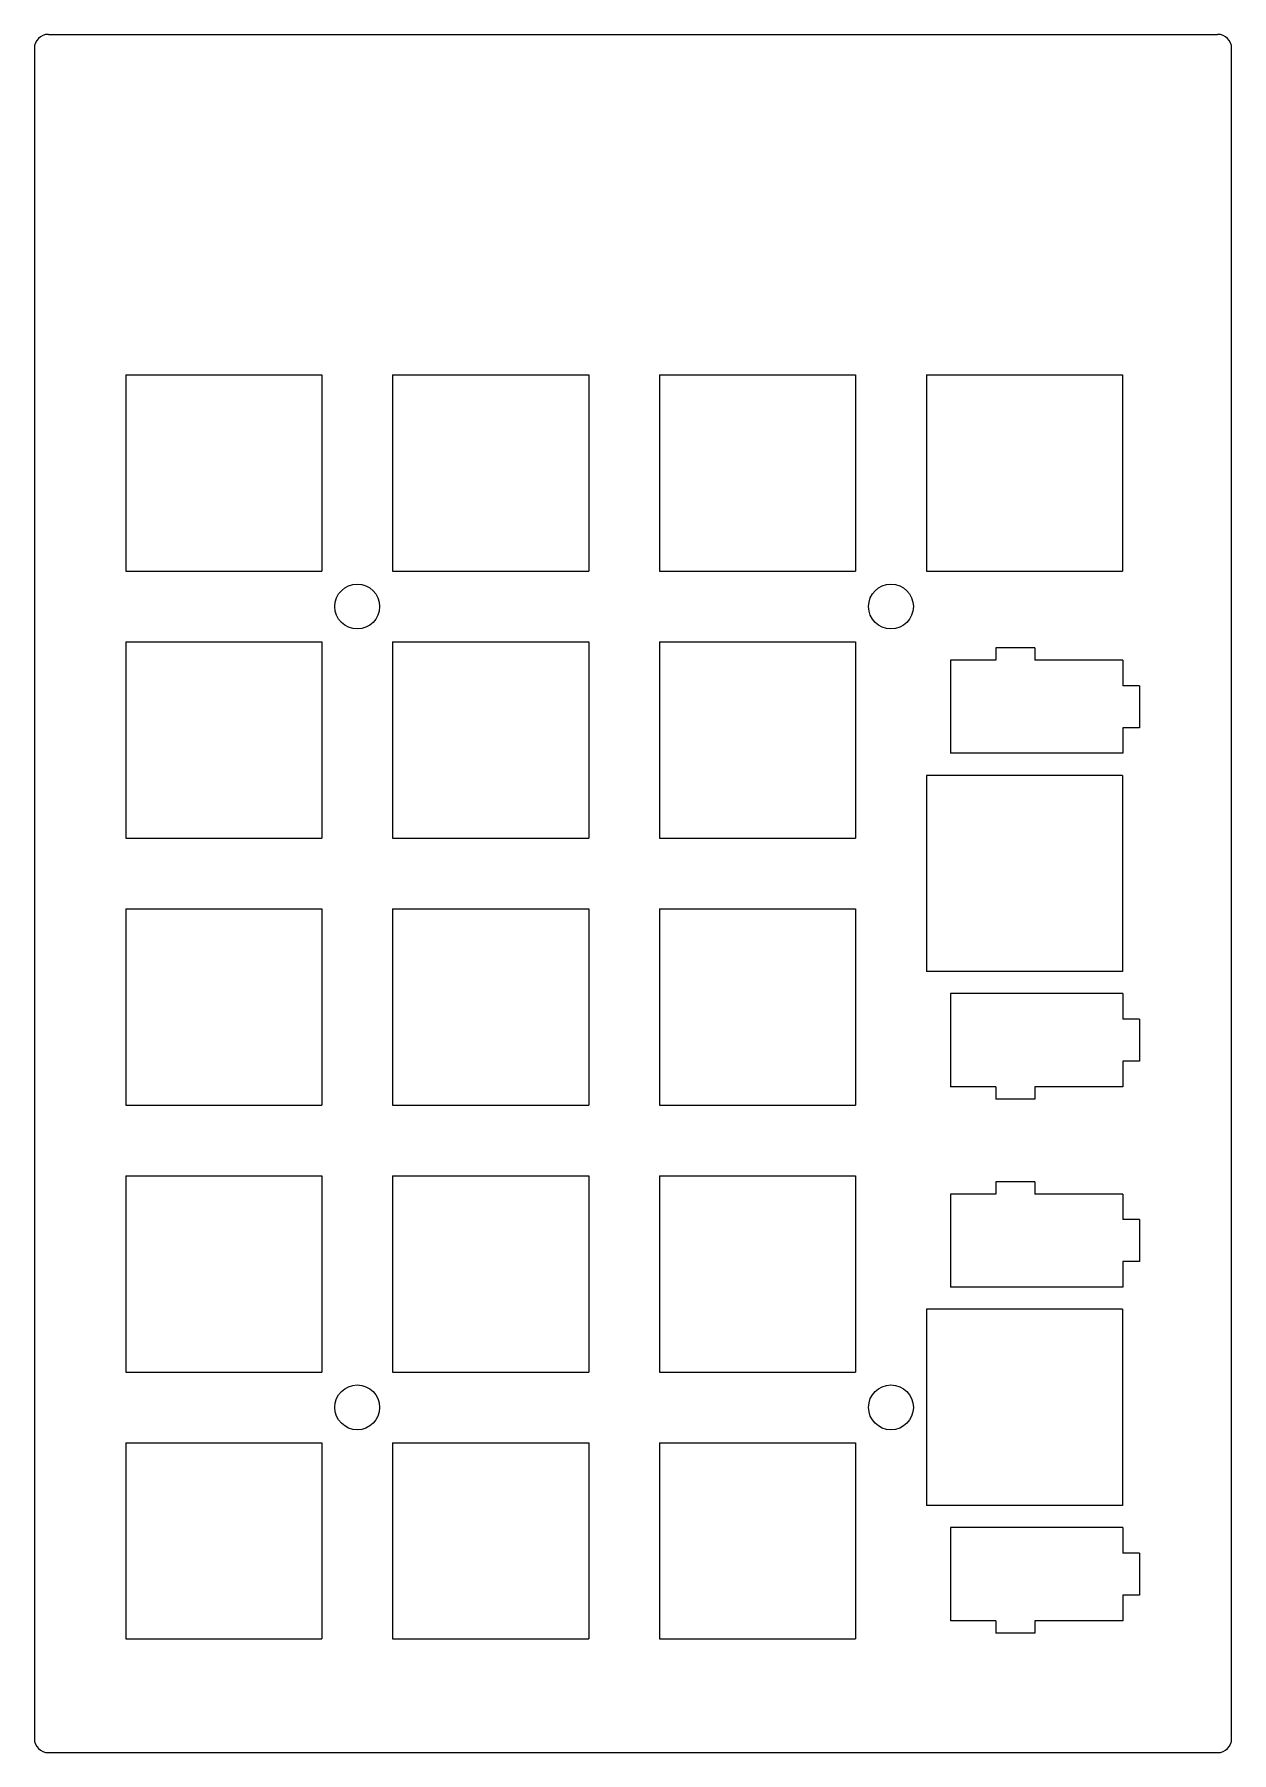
# Model space of a CAD drawing. Extents: x 104 to 189, y -155 to -32.
import ezdxf

# ---------------------------------------------------------------- set-up
doc = ezdxf.new("R2010")
doc.units = 0
doc.layers.add('BLACK', color=7, linetype='CONTINUOUS')

msp = doc.modelspace()

# ---------------------------------------------------------------- linework, layer by layer
at = {"layer": 'BLACK', "linetype": 'CONTINUOUS'}
for p, q in [((104.95, -32.195), (188.42, -32.195)), ((103.95, -33.195), (103.95, -153.812)), ((189.42, -153.812), (189.42, -33.195)), ((110.475, -56.5), (110.475, -70.5)), ((110.475, -56.5), (124.475, -56.5)), ((124.475, -56.5), (124.475, -70.5)), ((129.525, -56.5), (129.525, -70.5)), ((129.525, -56.5), (143.525, -56.5)), ((143.525, -56.5), (143.525, -70.5)), ((148.575, -56.5), (148.575, -70.5)), ((148.575, -56.5), (162.575, -56.5)), ((162.575, -56.5), (162.575, -70.5)), ((167.625, -56.5), (167.625, -70.5)), ((167.625, -56.5), (181.625, -56.5)), ((181.625, -56.5), (181.625, -70.5)), ((110.475, -70.5), (124.475, -70.5)), ((129.525, -70.5), (143.525, -70.5)), ((148.575, -70.5), (162.575, -70.5)), ((167.625, -70.5), (181.625, -70.5)), ((110.475, -75.55), (110.475, -89.55)), ((110.475, -75.55), (124.475, -75.55)), ((124.475, -75.55), (124.475, -89.55)), ((129.525, -75.55), (129.525, -89.55)), ((129.525, -75.55), (143.525, -75.55)), ((143.525, -75.55), (143.525, -89.55)), ((148.575, -75.55), (148.575, -89.55)), ((148.575, -75.55), (162.575, -75.55)), ((162.575, -75.55), (162.575, -89.55)), ((175.379, -75.975), (172.579, -75.975)), ((172.579, -75.975), (172.579, -76.85)), ((175.379, -75.975), (175.379, -76.85)), ((172.579, -76.85), (169.349, -76.85)), ((169.349, -76.85), (169.349, -83.5)), ((181.649, -76.85), (175.379, -76.85)), ((181.649, -76.85), (181.649, -78.675)), ((182.849, -78.675), (181.649, -78.675)), ((182.849, -78.675), (182.849, -81.675)), ((182.849, -81.675), (181.649, -81.675)), ((181.649, -81.675), (181.649, -83.5)), ((181.649, -83.5), (169.349, -83.5)), ((181.625, -85.075), (167.625, -85.075)), ((167.625, -85.075), (167.625, -99.075)), ((181.625, -85.075), (181.625, -99.075)), ((110.475, -89.55), (124.475, -89.55)), ((129.525, -89.55), (143.525, -89.55)), ((148.575, -89.55), (162.575, -89.55)), ((110.475, -94.6), (110.475, -108.6)), ((110.475, -94.6), (124.475, -94.6)), ((124.475, -94.6), (124.475, -108.6)), ((129.525, -94.6), (129.525, -108.6)), ((129.525, -94.6), (143.525, -94.6)), ((143.525, -94.6), (143.525, -108.6)), ((148.575, -94.6), (148.575, -108.6)), ((148.575, -94.6), (162.575, -94.6)), ((162.575, -94.6), (162.575, -108.6)), ((181.625, -99.075), (167.625, -99.075)), ((169.349, -100.65), (169.349, -107.3)), ((181.649, -100.65), (169.349, -100.65)), ((181.649, -100.65), (181.649, -102.475)), ((182.849, -102.475), (181.649, -102.475)), ((182.849, -102.475), (182.849, -105.475)), ((182.849, -105.475), (181.649, -105.475)), ((181.649, -105.475), (181.649, -107.3)), ((172.579, -107.3), (169.349, -107.3)), ((172.579, -107.3), (172.579, -108.175)), ((181.649, -107.3), (175.379, -107.3)), ((175.379, -107.3), (175.379, -108.175)), ((110.475, -108.6), (124.475, -108.6)), ((129.525, -108.6), (143.525, -108.6)), ((148.575, -108.6), (162.575, -108.6)), ((175.379, -108.175), (172.579, -108.175)), ((110.475, -113.65), (110.475, -127.65)), ((110.475, -113.65), (124.475, -113.65)), ((124.475, -113.65), (124.475, -127.65)), ((129.525, -113.65), (129.525, -127.65)), ((129.525, -113.65), (143.525, -113.65)), ((143.525, -113.65), (143.525, -127.65)), ((148.575, -113.65), (148.575, -127.65)), ((148.575, -113.65), (162.575, -113.65)), ((162.575, -113.65), (162.575, -127.65)), ((172.579, -114.95), (169.349, -114.95)), ((169.349, -114.95), (169.349, -121.6)), ((175.379, -114.075), (172.579, -114.075)), ((172.579, -114.075), (172.579, -114.95)), ((175.379, -114.075), (175.379, -114.95)), ((181.649, -114.95), (175.379, -114.95)), ((181.649, -114.95), (181.649, -116.775)), ((182.849, -116.775), (181.649, -116.775)), ((182.849, -116.775), (182.849, -119.775)), ((182.849, -119.775), (181.649, -119.775)), ((181.649, -119.775), (181.649, -121.6)), ((181.649, -121.6), (169.349, -121.6)), ((181.625, -123.175), (167.625, -123.175)), ((167.625, -123.175), (167.625, -137.175)), ((181.625, -123.175), (181.625, -137.175)), ((110.475, -127.65), (124.475, -127.65)), ((129.525, -127.65), (143.525, -127.65)), ((148.575, -127.65), (162.575, -127.65)), ((110.475, -132.7), (110.475, -146.7)), ((110.475, -132.7), (124.475, -132.7)), ((124.475, -132.7), (124.475, -146.7)), ((129.525, -132.7), (129.525, -146.7)), ((129.525, -132.7), (143.525, -132.7)), ((143.525, -132.7), (143.525, -146.7)), ((148.575, -132.7), (148.575, -146.7)), ((148.575, -132.7), (162.575, -132.7)), ((162.575, -132.7), (162.575, -146.7)), ((181.625, -137.175), (167.625, -137.175)), ((169.349, -138.75), (169.349, -145.4)), ((181.649, -138.75), (169.349, -138.75)), ((181.649, -138.75), (181.649, -140.575)), ((182.849, -140.575), (181.649, -140.575)), ((182.849, -140.575), (182.849, -143.575)), ((182.849, -143.575), (181.649, -143.575)), ((181.649, -143.575), (181.649, -145.4)), ((172.579, -145.4), (169.349, -145.4)), ((172.579, -145.4), (172.579, -146.275)), ((181.649, -145.4), (175.379, -145.4)), ((175.379, -145.4), (175.379, -146.275)), ((110.475, -146.7), (124.475, -146.7)), ((129.525, -146.7), (143.525, -146.7)), ((148.575, -146.7), (162.575, -146.7)), ((175.379, -146.275), (172.579, -146.275)), ((104.95, -154.812), (188.42, -154.812))]:
    msp.add_line(p, q, dxfattribs=at)
at = {"layer": 'BLACK'}
for centre in [(127, -73.025), (165.1, -73.025), (127, -130.175), (165.1, -130.175)]:
    msp.add_circle(centre, 1.6, dxfattribs=at)
for centre, start, end in [((104.95, -33.195), 90, 180), ((188.42, -33.195), 0, 90), ((104.95, -153.812), 180, 270), ((188.42, -153.812), -90, 0)]:
    msp.add_arc(centre, 1, start, end, dxfattribs=at)

doc.saveas('drawing.dxf')
